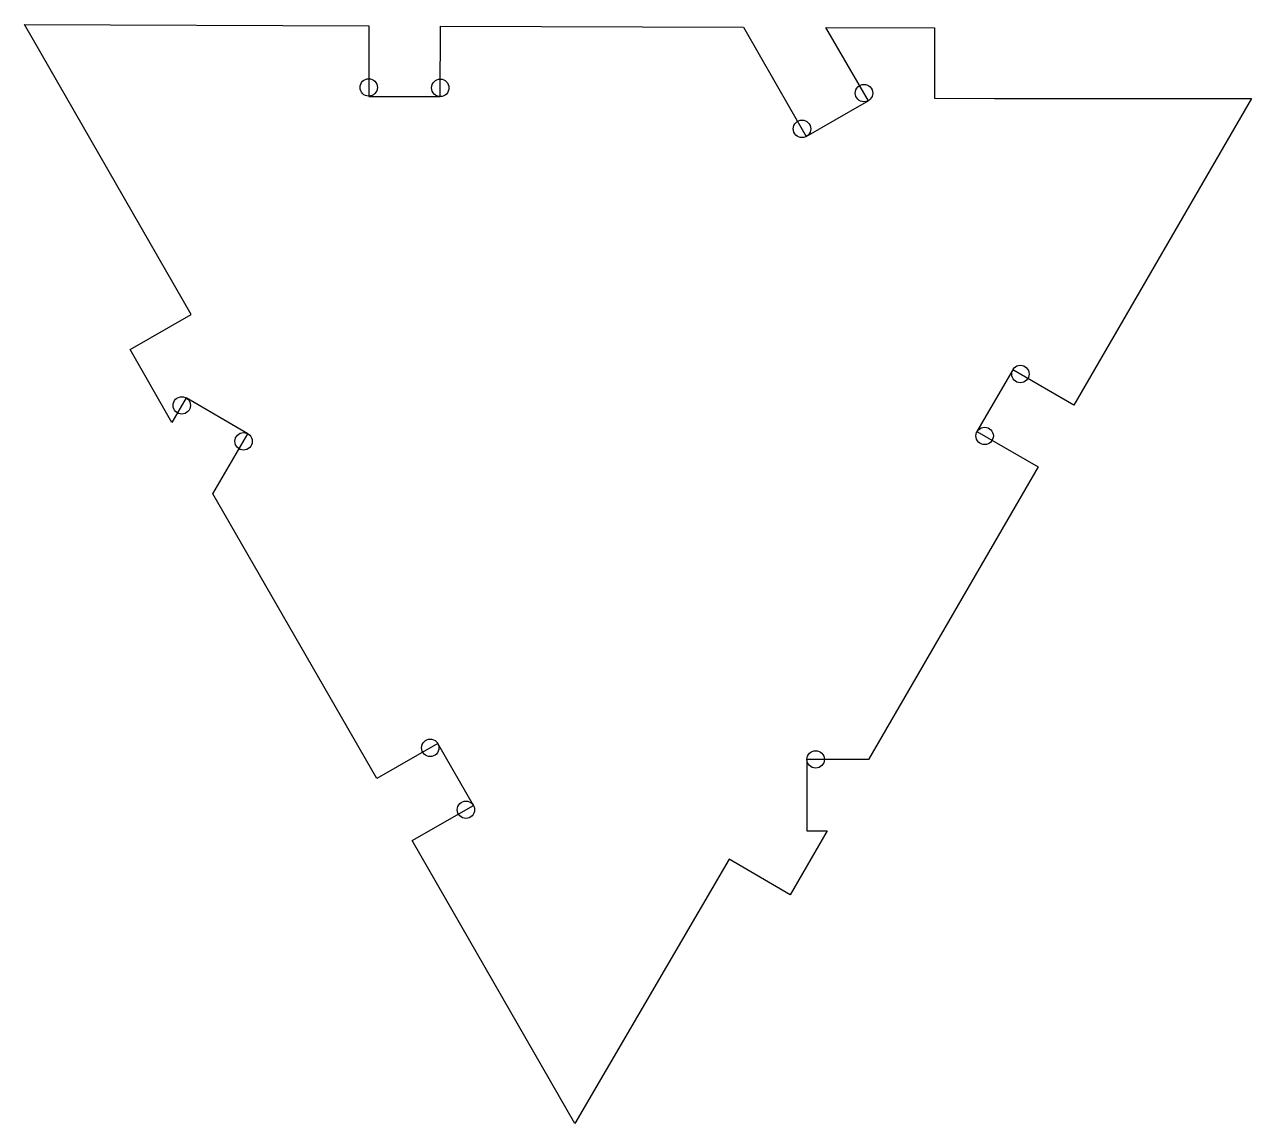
# Model space of a CAD drawing. Header units: millimetres. Extents: x -467 to -45, y -284 to 95.
import ezdxf

# ---------------------------------------------------------------- set-up
doc = ezdxf.new("R2010")
doc.units = ezdxf.units.MM
doc.layers.get('0').update_dxf_attribs({"linetype": 'CONTINUOUS'})

msp = doc.modelspace()

# ---------------------------------------------------------------- linework, layer by layer
msp.add_lwpolyline([(-197.8, 56.01), (-177.86, 67.48), (-176.44, 68.3), (-191.04, 93.55), (-153.63, 93.42), (-153.72, 69.12), (-133.04, 69.05), (-44.54, 69.04), (-105.68, -36.49), (-126.7, -24.3), (-139.05, -45.58), (-118.03, -57.77), (-176.42, -158.51), (-197.6, -158.47), (-197.64, -183.03), (-190.64, -183.04), (-203.42, -205.09), (-224.41, -192.85), (-277.45, -283.81), (-333.46, -186.42), (-312.39, -174.31), (-324.65, -152.98), (-345.72, -165.09), (-402.09, -67.06), (-390.06, -46.41), (-411.31, -34.01), (-416.24, -42.46), (-430.66, -17.37), (-409.59, -5.26), (-466.97, 94.52), (-348.38, 94.1), (-348.47, 69.8), (-323.87, 69.71), (-323.78, 94.01), (-219.45, 93.65)], close=True)
for centre in [(-348.46, 72.86), (-323.83, 72.72), (-177.95, 70.91), (-199.29, 58.61), (-124.1, -25.8), (-412.83, -36.61), (-391.56, -48.97), (-136.41, -47.1), (-327.29, -154.5), (-194.58, -158.48), (-315, -175.81)]:
    msp.add_circle(centre, 3)

doc.saveas('drawing.dxf')
